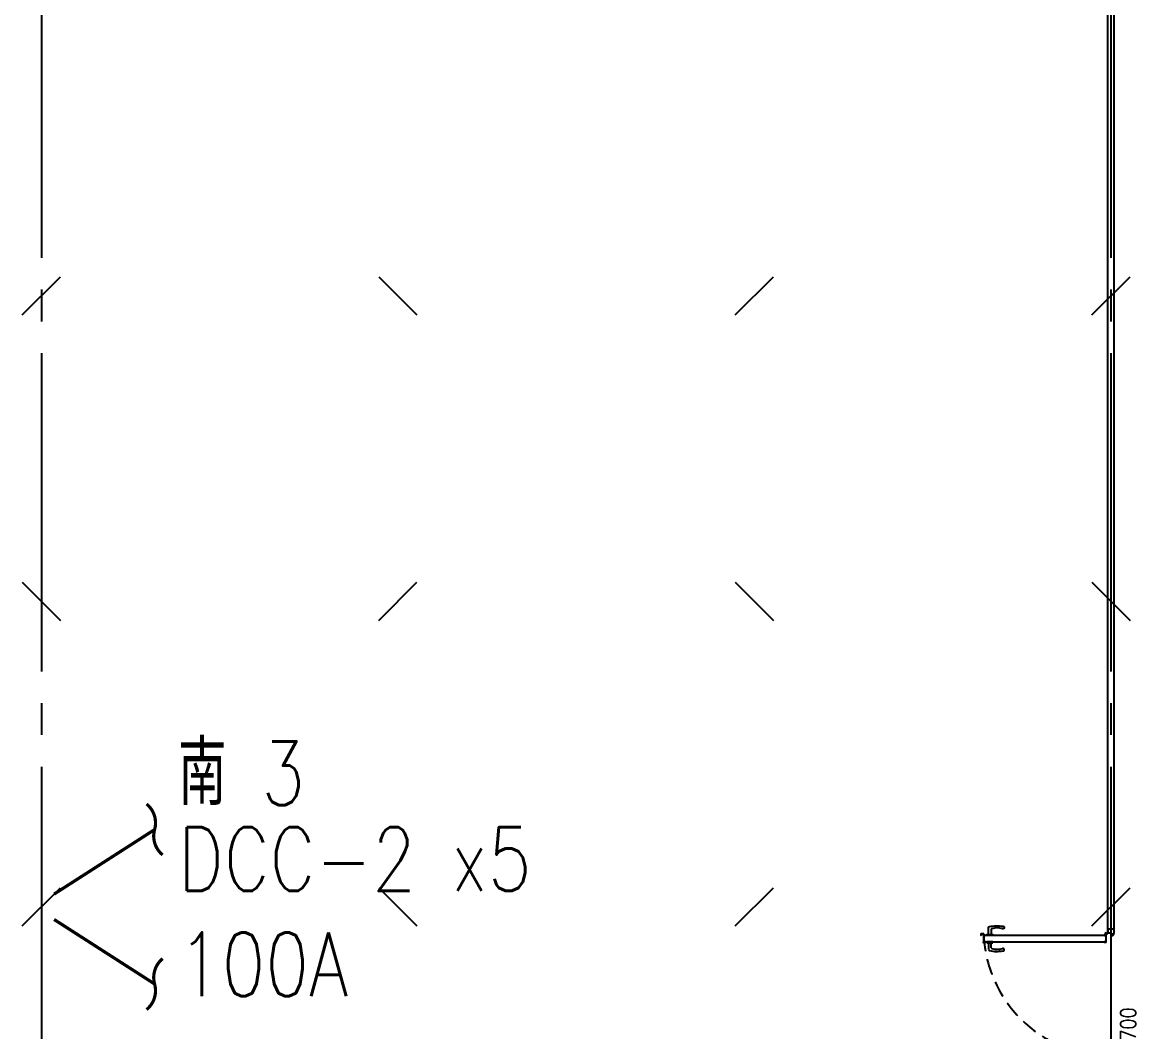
# Model space of a CAD drawing. Extents: x -3080 to 28500, y -1326 to 31609.
# Drawn here: x 3465 to 4339, y 652 to 1445 of the extents above; entities that cross this region are included whole.
import ezdxf
from ezdxf.enums import TextEntityAlignment as Align

# ---------------------------------------------------------------- set-up
doc = ezdxf.new("R2010")
doc.units = 0
doc.header["$LTSCALE"] = 100
for name, pattern in [('188K-SM-03-F05-ARCH-PA-Y2257103$0$DASHED', [19.05, 12.7, -6.35]), ('X-S-FAB-L05$0$COL-CEN-LIN', [3.25, 2.5, -0.25, 0.25, -0.25]), ('X-S-FAB-L05$0$DASHED', [0.75, 0.5, -0.25])]:
    doc.linetypes.add(name, pattern=pattern)
for name, color, linetype in [('0-xref', 8, 'Continuous'), ('188K-SM-03-F05-ARCH-PA-Y2257103$0$K-Door', 53, 'Continuous'), ('188K-SM-03-F05-ARCH-PA-Y2257103$0$K-W-P1-3.5-非抗', 53, 'Continuous'), ('188K-SM-03-F05-MECH-DCC-Y2257103$0$00_閥站分組', 1, 'Continuous'), ('188K-SM-07-F10-MECH-CR PIPE-Y2257103$0$00_閥站分組', 1, 'Continuous'), ('X-S-FAB-L05$0$BLOCK', 8, 'Continuous'), ('X-S-FAB-L05$0$BR-D', 8, 'X-S-FAB-L05$0$DASHED'), ('X-S-FAB-L05$0$CCL', 8, 'X-S-FAB-L05$0$COL-CEN-LIN'), ('X-S-FAB-L05$0$S-鋼柱', 8, 'Continuous'), ('X-S-FAB-L05$0$斜撐', 8, 'Continuous')]:
    doc.layers.add(name, color=color, linetype=linetype)
doc.layers.add('X-S-FAB-L05$0$XREF', color=8, linetype='Continuous', lineweight=0)
doc.styles.add('188K-SM-03-F05-ARCH-PA-Y2257103$0$Standard', font='txt.shx', dxfattribs={"bigfont": 'chineset.shx'})
doc.styles.add('188K-SM-03-F05-MECH-DCC-Y2257103$0$XFM1Q20-200k$0$12P7-XCM2P10$0$AA-TXT', font='simplex.shx', dxfattribs={"bigfont": 'china.shx'})
doc.styles.add('188K-SM-07-F10-MECH-CR PIPE-Y2257103$0$XFM1Q20-200k$0$12P7-XCM2P10$0$AA-TXT', font='simplex.shx', dxfattribs={"bigfont": 'china.shx'})

# ---------------------------------------------------------------- blocks, each defined once
blk = doc.blocks.new('X-S-FAB-L05$0$FAB2-L05')
at = {"layer": 'X-S-FAB-L05$0$CCL'}
for p, q in [((-22680, 11005), (-22680, 0)), ((-21840, 11005), (-21840, 0))]:
    blk.add_line(p, q, dxfattribs=at)
blk = doc.blocks.new('X-S-FAB-L05$0$斜撐')
at = {"layer": 'X-S-FAB-L05$0$BR-D', "const_width": 0.5}
blk.add_lwpolyline([(962.11, 215.55, -0.296213), (957.95, 215.19, 0.299957), (953.75, 214.85, 0.006918)], format="xyb", dxfattribs=at)
at = {"layer": 'X-S-FAB-L05$0$BR-D', "linetype": 'ByBlock', "const_width": 0.5}
blk.add_lwpolyline([(964.37, 197.57), (957.95, 215.19)], dxfattribs=at)
blk = doc.blocks.new('X-S-FAB-L05$0$SC1')
at = {"layer": 'DefPoints'}
blk.add_line((27924.99, 8342.12), (27954.99, 8312.12), dxfattribs=at)
blk = doc.blocks.new('X-S-FAB-L05$0$VC(C)')
at = {"layer": 'X-S-FAB-L05$0$S-鋼柱', "rotation": 90}
for p in [(11807.12, -26709.99), (12367.13, -26709.99), (12647.13, -26709.99), (12087.13, -26949.99), (11807.12, -27189.99), (12367.13, -27189.99), (12647.13, -27189.99)]:
    blk.add_blockref('X-S-FAB-L05$0$SC1', p, dxfattribs=at)
at = {"layer": 'X-S-FAB-L05$0$S-鋼柱'}
for p in [(-24179.99, -7097.12), (-24459.99, -7337.12), (-23899.99, -7337.12), (-23619.99, -7337.12), (-24179.99, -7577.12)]:
    blk.add_blockref('X-S-FAB-L05$0$SC1', p, dxfattribs=at)
at = {"layer": 'X-S-FAB-L05$0$斜撐'}
for p, xscale, yscale, zscale, rotation in [((1467.41, 5247.2), 5.000000000000002, 5.000000000000002, 5.000000000000002, 282.6853631040207), ((1467.41, -3747.2), -5, 5, 5, 257.3146368959793)]:
    blk.add_blockref('X-S-FAB-L05$0$斜撐', p, dxfattribs=dict(at, xscale=xscale, yscale=yscale, zscale=zscale, rotation=rotation))
blk = doc.blocks.new('X-S-FAB-L05')
at = {"layer": 'X-S-FAB-L05$0$BLOCK'}
blk.add_blockref('X-S-FAB-L05$0$FAB2-L05', (26160, -720), dxfattribs=at)
at = {"layer": 'X-S-FAB-L05$0$XREF'}
blk.add_blockref('X-S-FAB-L05$0$VC(C)', (0, 0), dxfattribs=at)
blk = doc.blocks.new('188K-SM-03-F05-ARCH-PA-Y2257103$0$雙開門-2000×1700')
for p, q in [((189.2, 97.53), (189.2, 92.63)), ((190, 97.53), (189.2, 97.53)), ((190, 92.63), (190, 97.53)), ((185.2, 96.18), (183.81, 96.12)), ((189.2, 96.18), (185.2, 96.18)), ((185.24, 93.98), (189.2, 93.98)), ((189.2, 92.63), (190, 92.63)), ((1.82, 2.5), (0, 2.5)), ((0, -2.5), (0, 2.5)), ((198.18, 2.5), (200, 2.5)), ((200, -2.5), (200, 2.5)), ((1.82, -2.5), (0, -2.5)), ((198.18, -2.5), (200, -2.5))]:
    blk.add_line(p, q)
for points in [[(10.89, 100.14), (10.89, 101.97), (10.89, 100.14), (4.29, 100.14), (4.29, 99.99), (4.73, 99.99), (4.73, 98.92, 0.414214), (4.85, 98.8), (4.97, 98.8), (4.97, 98.92), (4.87, 98.92), (4.87, 99.89), (5, 99.89), (5, 4.08), (4.87, 4.08), (4.87, 5.06), (4.97, 5.06), (4.97, 5.18), (4.85, 5.18, 0.414214), (4.73, 5.06), (4.73, 3.96, 0.414214), (4.85, 3.84), (10.15, 3.84, 0.414214), (10.28, 3.96), (10.28, 5.06, 0.414214), (10.15, 5.18), (10.03, 5.18), (10.03, 5.06), (10.13, 5.06), (10.13, 4.08), (10, 4.08), (10, 99.89), (10.13, 99.89), (10.13, 98.92), (10.03, 98.92), (10.03, 98.8), (10.15, 98.8, 0.414214), (10.28, 98.92), (10.28, 99.89), (11.07, 99.89, 0.414214), (11.13, 99.95), (11.13, 102.15, 0.414214), (11.07, 102.21), (10.28, 102.21), (10.28, 101.97), (10.89, 101.97)], [(195.89, 100.13), (195.89, 101.96), (195.89, 100.13), (189.29, 100.13), (189.29, 99.99), (189.72, 99.99), (189.72, 98.91, 0.414214), (189.85, 98.79), (189.97, 98.79), (189.97, 98.91), (189.87, 98.91), (189.87, 99.89), (190, 99.89), (190, 4.08), (189.87, 4.08), (189.87, 5.06), (189.97, 5.06), (189.97, 5.18), (189.85, 5.18, 0.414214), (189.72, 5.06), (189.72, 3.96, 0.414214), (189.85, 3.84), (195.15, 3.84, 0.414214), (195.27, 3.96), (195.27, 5.06, 0.414214), (195.15, 5.18), (195.03, 5.18), (195.03, 5.06), (195.13, 5.06), (195.13, 4.08), (195, 4.08), (195, 99.89), (195.13, 99.89), (195.13, 98.91), (195.03, 98.91), (195.03, 98.79), (195.15, 98.79, 0.414214), (195.27, 98.91), (195.27, 99.89), (196.07, 99.89, 0.414214), (196.13, 99.95), (196.13, 102.15, 0.414214), (196.07, 102.21), (195.28, 102.21), (195.28, 101.96), (195.89, 101.96)], [(195.8, 96.18), (199.8, 96.18), (201.19, 96.12, -0.327495), (201.98, 95.44, -0.089847), (202.2, 84.71, -1.144881), (200.27, 85.14, 0.137079), (200.27, 93.46, 0.349357), (199.76, 93.98), (195.8, 93.98)], [(4.73, -0.61, 0.306748), (4.46, -0.21), (4.14, -0.21, 0.306748), (3.87, -0.61), (3.98, -0.61, -0.414214), (4.09, -0.72), (4.09, -0.73), (3.96, -0.73), (3.96, -1.46), (4.63, -1.46), (4.63, -0.73), (4.51, -0.73), (4.51, -0.72, -0.414214), (4.62, -0.61), (4.73, -0.61), (4.8, -0.61, -0.414214), (5, -0.81), (5, -1.47, -0.320245), (4.66, -1.95), (3.05, -2.5), (0.6, -2.5, -0.414214), (0, -1.9), (0, 1.9, -0.414214), (0.6, 2.5), (3.05, 2.5), (3.05, 0.05), (3.05, 0.05, 0.414214), (3.71, -0.61), (3.86, -0.61)], [(195.27, -0.61, -0.306748), (195.54, -0.21), (195.86, -0.21, -0.306748), (196.13, -0.61), (196.02, -0.61, 0.414214), (195.91, -0.72), (195.91, -0.73), (196.04, -0.73), (196.04, -1.46), (195.37, -1.46), (195.37, -0.73), (195.49, -0.73), (195.49, -0.72, 0.414214), (195.38, -0.61), (195.27, -0.61), (195.2, -0.61, 0.414214), (195, -0.81), (195, -1.47, 0.320245), (195.34, -1.95), (196.95, -2.5), (199.4, -2.5, 0.414214), (200, -1.9), (200, 1.9, 0.414214), (199.4, 2.5), (196.95, 2.5), (196.95, 0.05), (196.95, 0.05, -0.414214), (196.29, -0.61), (196.14, -0.61)]]:
    blk.add_lwpolyline(points, format="xyb")
blk.add_lwpolyline([(195, 92.63), (195, 97.53), (195.8, 97.53), (195.8, 92.63)], close=True)
at = {"ltscale": 500}
for points in [[(3.3, 1), (3.3, 3.1), (3.05, 3.1), (3.05, 1)], [(8.53, 3.84), (4.03, 3.84), (4.03, 4.09), (8.53, 4.09)], [(191.47, 3.84), (195.97, 3.84), (195.97, 4.09), (191.47, 4.09)], [(196.7, 1), (196.7, 3.1), (196.95, 3.1), (196.95, 1)]]:
    blk.add_lwpolyline(points, close=True, dxfattribs=at)
at = {"linetype": '188K-SM-03-F05-ARCH-PA-Y2257103$0$DASHED', "ltscale": 0.01}
for centre, start, end in [((0, 0), 0, 87.29077), ((200, 0), 92.70923, 180)]:
    blk.add_arc(centre, 100, start, end, dxfattribs=at)
for centre, major_axis, start_param, end_param in [((212.54, 89.46), (-21.29, 21.29), 0.585307, 0.943734), ((183.88, 95.25), (0.624, 0.624), 0.866962, 2.13291), ((199.61, 89.32), (-10.93, 10.93), 0.51383, 1.058752), ((185.31, 93.4), (-0.417, 0.417), -0.669314, 0.675093), ((183.79, 84.79), (-0.707, 0.707), 0.872811, 4.284184)]:
    blk.add_ellipse(centre, major_axis=major_axis, ratio=1, start_param=start_param, end_param=end_param)
at = {"ltscale": 500, "extrusion": (0, 0, -1)}
blk.add_ellipse((3.5, 3.64), major_axis=(0.495, 0.495), ratio=1, start_param=3.926991, end_param=10.210176, dxfattribs=at)
at = {"ltscale": 500}
blk.add_ellipse((196.5, 3.64), major_axis=(-0.495, 0.495), ratio=1, start_param=3.926991, end_param=10.210176, dxfattribs=at)
at = {"color": 8, "style": '188K-SM-03-F05-ARCH-PA-Y2257103$0$Standard', "width": 0.85}
blk.add_text('2000*1700', height=12, dxfattribs=at).set_placement((100, -13.5), align=Align.MIDDLE_CENTER)
blk = doc.blocks.new('188K-SM-03-F05-ARCH-PA-Y2257103')
at = {"layer": '188K-SM-03-F05-ARCH-PA-Y2257103$0$K-W-P1-3.5-非抗'}
for p, q in [((4317.46, 732.5), (4317.46, 8265)), ((4322.46, 732.5), (4322.46, 8265))]:
    blk.add_line(p, q, dxfattribs=at)
at = {"layer": '188K-SM-03-F05-ARCH-PA-Y2257103$0$K-Door', "rotation": 89.99999999999999}
blk.add_blockref('188K-SM-03-F05-ARCH-PA-Y2257103$0$雙開門-2000×1700', (4320, 532.5), dxfattribs=at)
blk = doc.blocks.new('188K-SM-03-F05-MECH-DCC-Y2257103')
at = {"layer": '188K-SM-03-F05-MECH-DCC-Y2257103$0$00_閥站分組', "style": '188K-SM-03-F05-MECH-DCC-Y2257103$0$XFM1Q20-200k$0$12P7-XCM2P10$0$AA-TXT', "width": 0.8}
for s, p in [('南 3', (3587.3, 854.96)), ('DCC-2 x5', (3587.3, 787.46)), ('100A', (3587.3, 704.82))]:
    blk.add_text(s, height=50, dxfattribs=at).set_placement(p, align=Align.MIDDLE_LEFT)
blk = doc.blocks.new('188K-SM-07-F10-MECH-CR PIPE-Y2257103')
at = {"layer": '188K-SM-07-F10-MECH-CR PIPE-Y2257103$0$00_閥站分組', "style": '188K-SM-07-F10-MECH-CR PIPE-Y2257103$0$XFM1Q20-200k$0$12P7-XCM2P10$0$AA-TXT', "width": 0.8}
for s, p in [('南 3', (3587.298, 854.959)), ('DCC-2 x5', (3587.298, 787.459)), ('100A', (3587.298, 704.816))]:
    blk.add_text(s, height=50, dxfattribs=at).set_placement(p, align=Align.MIDDLE_LEFT)

msp = doc.modelspace()

# ---------------------------------------------------------------- block references
at = {"layer": '0-xref'}
for name in ['X-S-FAB-L05', '188K-SM-03-F05-MECH-DCC-Y2257103', '188K-SM-03-F05-ARCH-PA-Y2257103']:
    msp.add_blockref(name, (0, 0), dxfattribs=at)

# ---------------------------------------------------------------- next in the draw order: block references
msp.add_blockref('188K-SM-07-F10-MECH-CR PIPE-Y2257103', (0, 0), dxfattribs=at)

doc.saveas('drawing.dxf')
